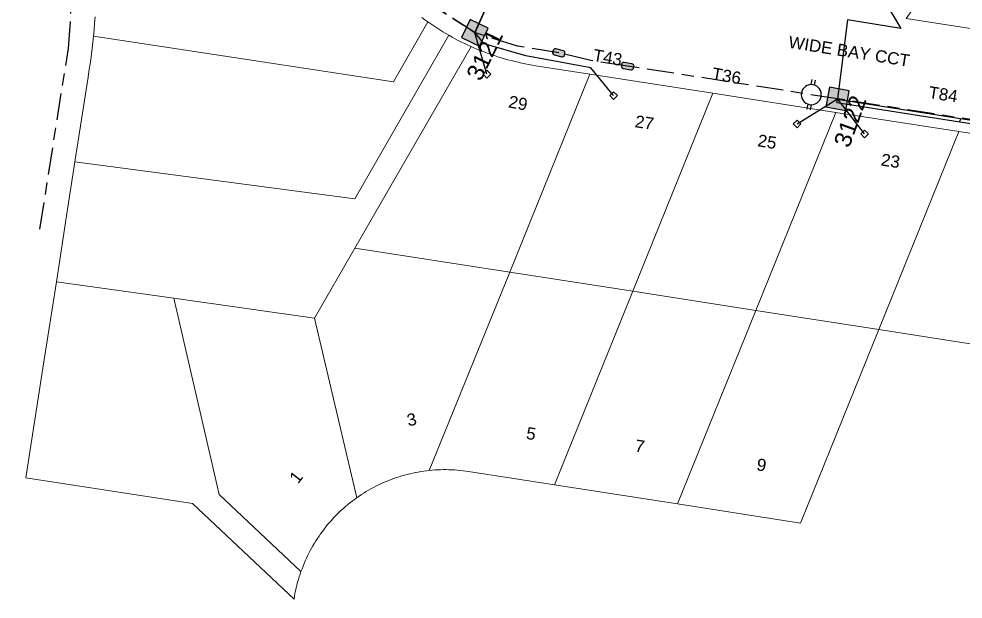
# Model space of a CAD drawing. Header units: metres. Extents: x 298214 to 299272, y 6265564 to 6266203.
# Drawn here: x 298293.7 to 298433.9, y 6265578.4 to 6265664.6 of the extents above; entities that cross this region are included whole.
import ezdxf
from ezdxf.enums import TextEntityAlignment as Align

# ---------------------------------------------------------------- set-up
doc = ezdxf.new("R2010")
doc.units = ezdxf.units.M
doc.linetypes.add('Cable Exist UG', pattern=[8.2, 4, -1.2, 1.8, -1.2])
doc.layers.get('0').update_dxf_attribs({"color": 6})
doc.layers.add('Cadastre Land Parcels_SP_EXT', color=9, linetype='Continuous', lineweight=5)
doc.layers.add('Cadastre Roads_SP_EXT', color=9, linetype='Continuous', lineweight=5)
for name, color, linetype in [('Duct_SP_EXT', 7, 'Continuous'), ('Equip_LV_EXT', 7, 'Continuous'), ('Mains_HV_EXT', 7, 'Continuous'), ('Mains_LV_EXT', 7, 'Continuous'), ('Mains_SL_EXT', 7, 'Continuous'), ('Services_SP_EXT', 7, 'Continuous'), ('SupportsUG_SP_LV_SL_EXT', 7, 'Continuous')]:
    doc.layers.add(name, color=color, linetype=linetype)
doc.styles.add('COLUMN_LABEL', font='arial.ttf')
doc.styles.add('POLE_LABEL', font='arial.ttf')
doc.styles.get("Standard").update_dxf_attribs({"font": 'arial.ttf'})

# ---------------------------------------------------------------- blocks, each defined once
blk = doc.blocks.new('COLUMN_EXT')
blk.add_hatch(color=256).paths.add_polyline_path([(-1.49, 1.48), (-1.49, -1.49), (1.48, -1.49), (1.48, 1.48)])
blk.add_lwpolyline([(-1.49, -1.49), (1.48, -1.49), (1.48, 1.48), (-1.49, 1.48)], close=True)
for tag, height, style, flags, p in [('ASSET_NUM', 2.5, 'COLUMN_LABEL', 8, (2, 2)), ('STRUCTURE_PLANT_NUMBER', 0.2, 'POLE_LABEL', 9, (1.81, 0.03)), ('STREET_CODE', 0.2, 'COLUMN_LABEL', 9, (1.81, -0.2))]:
    blk.add_attdef(tag, text='', height=height, dxfattribs=dict(style=style, flags=flags)).set_placement(p, align=Align.MIDDLE_LEFT)
at = {"flags": 9}
for tag, p in [('COLUMN_TYPE', (1.81, -0.4)), ('OWNED_BY', (1.81, -0.6)), ('STATE', (1.81, -0.8)), ('USAGE', (1.81, -1)), ('LEGEND', (1.81, -1.2)), ('LOCATION', (1.81, -1.4)), ('STREETNAME', (1.81, -1.6)), ('SUBURB', (1.81, -1.8)), ('NOTES', (1.81, -2))]:
    blk.add_attdef(tag, text='', height=0.2, dxfattribs=at).set_placement(p, align=Align.MIDDLE_LEFT)
at = {"flags": 1}
blk.add_attdef('Z', (1.81, -2.35), '', height=0.2, dxfattribs=at)
blk = doc.blocks.new('CCP_EXT')
at = {"flags": 9}
for tag, p in [('LEGEND', (0, -1.4)), ('STATE', (0, -1.8)), ('LIFE_SUPPORT', (0, -1.6)), ('NOTES', (0, -2))]:
    blk.add_attdef(tag, text='', height=0.2, dxfattribs=at).set_placement(p, align=Align.MIDDLE_LEFT)
blk.add_wipeout([(0, 0.57), (0.57, 0), (0, -0.57), (-0.57, 0)])
blk.add_lwpolyline([(-0.57, 0), (0, 0.57), (0.57, 0), (0, -0.57), (-0.57, 0)])
at = {"flags": 1}
blk.add_attdef('Z', (0, 0), '', height=0.2, dxfattribs=at)
at = {"flags": 9}
for tag, p in [('CCP_TYPE', (0, 0)), ('CONSTRUCTED_VOLTAGE', (0, -0.2)), ('OPERATING_VOLTAGE', (0, -0.6)), ('ORIENTATION', (0, -0.8)), ('OWNED_BY', (0, -1)), ('NO_PHASES', (0, -0.4)), ('USAGE', (0, -1.2))]:
    blk.add_attdef(tag, text='', height=0.2, dxfattribs=at).set_placement(p, align=Align.MIDDLE_LEFT)
blk = doc.blocks.new('LV_STJ_EXT')
h = blk.add_hatch(color=256)
edge = h.paths.add_edge_path()
edge.add_ellipse((-0.59, 0.13), major_axis=(0.226, 0.226), ratio=1, start_angle=45, end_angle=135)
edge.add_line((-0.91, 0.13), (-0.91, -0.13))
edge.add_ellipse((-0.59, -0.13), major_axis=(0.226, 0.226), ratio=1, start_angle=135, end_angle=225)
edge.add_line((-0.59, -0.45), (0.59, -0.45))
edge.add_ellipse((0.59, -0.13), major_axis=(-0.226, 0.226), ratio=1, start_angle=135, end_angle=225)
edge.add_line((0.91, -0.13), (0.91, 0.13))
edge.add_ellipse((0.59, 0.13), major_axis=(-0.226, 0.226), ratio=1, start_angle=225, end_angle=315)
edge.add_line((0.59, 0.45), (-0.59, 0.45))
blk.add_lwpolyline([(-0.91, 0.13), (-0.91, -0.13, 0.414214), (-0.59, -0.45), (0.59, -0.45, 0.414214), (0.91, -0.13), (0.91, 0.13, 0.414214), (0.59, 0.45), (-0.59, 0.45, 0.414214)], format="xyb", close=True)
at = {"flags": 1}
blk.add_attdef('Z', (0, 0), '', height=0.2, dxfattribs=at)
at = {"flags": 9}
for tag, p in [('ORIENTATION', (0, 0)), ('USAGE', (0, -0.2)), ('LEGEND', (0, -0.4)), ('NOTES', (0, -0.6))]:
    blk.add_attdef(tag, text='', height=0.2, dxfattribs=at).set_placement(p, align=Align.MIDDLE_LEFT)
blk = doc.blocks.new('LV_UG_LINKS_OPEN_EXT')
for p, q in [((-0.25, 1.47), (-0.25, 2.22)), ((0.25, 1.47), (0.25, 2.22)), ((-0.25, -1.47), (-0.25, -2.22)), ((0.25, -1.47), (0.25, -2.22))]:
    blk.add_line(p, q)
at = {"flags": 9}
for tag, p in [('ACTUAL_STATUS', (0, 0)), ('CONSTRUCTED_VOLTAGE', (0, -0.2)), ('OPERATING_VOLTAGE', (0, -0.6)), ('ORIENTATION', (0, -0.8)), ('STATE', (0, -1)), ('SWITCH_TYPE', (0, -1.2)), ('NO_PHASES', (0, -0.4)), ('USAGE', (0, -1.4)), ('NOTES', (0, -1.6))]:
    blk.add_attdef(tag, text='', height=0.2, dxfattribs=at).set_placement(p, align=Align.MIDDLE_LEFT)
at = {"flags": 1}
blk.add_attdef('Z', (0, 0), '', height=0.2, dxfattribs=at)
blk.add_wipeout([(-0.25, 1.47), (-0.43, 1.43), (-0.61, 1.36), (-0.77, 1.28), (-0.93, 1.17), (-1.07, 1.05), (-1.19, 0.9), (-1.29, 0.75), (-1.38, 0.58), (-1.44, 0.4), (-1.48, 0.22), (-1.49, 0.03), (-1.49, -0.16), (-1.45, -0.34), (-1.4, -0.52), (-1.32, -0.69), (-1.23, -0.85), (-1.11, -1), (-0.98, -1.13), (-0.83, -1.24), (-0.66, -1.34), (-0.49, -1.41), (-0.31, -1.46), (-0.13, -1.49), (0.06, -1.49), (0.25, -1.47), (0.43, -1.43), (0.61, -1.36), (0.77, -1.28), (0.93, -1.17), (1.07, -1.05), (1.19, -0.9), (1.29, -0.75), (1.38, -0.58), (1.44, -0.4), (1.48, -0.22), (1.49, -0.03), (1.49, 0.16), (1.45, 0.34), (1.4, 0.52), (1.32, 0.69), (1.23, 0.85), (1.11, 1), (0.98, 1.13), (0.83, 1.24), (0.66, 1.34), (0.49, 1.41), (0.31, 1.46), (0.13, 1.49), (-0.06, 1.49)])
blk.add_lwpolyline([(0, -1.49, 1), (0, 1.49, 1)], format="xyb", close=True)

msp = doc.modelspace()

# ---------------------------------------------------------------- linework, layer by layer
at = {"layer": 'Cadastre Land Parcels_SP_EXT', "linetype": 'Continuous'}
for points in [[(298465.86, 6265691.92), (298446.89, 6265695.21), (298425.42, 6265664.62), (298445.18, 6265661.54), (298465.86, 6265691.92)], [(298357.52, 6265662.12), (298357.06, 6265662.38), (298356.6, 6265662.65), (298356.15, 6265662.93), (298355.71, 6265663.22), (298355.26, 6265663.51), (298354.82, 6265663.8), (298354.39, 6265664.11), (298349.27, 6265655.22), (298317.47, 6265660.04), (298304.73, 6265661.98), (298304.64, 6265661.1), (298304.54, 6265660.23), (298304.43, 6265659.36), (298304.32, 6265658.49), (298304.2, 6265657.62), (298304.07, 6265656.75), (298303.94, 6265655.88), (298301.99, 6265643.35), (298343.53, 6265637.85), (298357.52, 6265662.12)], [(298360.82, 6265660.44), (298360.34, 6265660.66), (298359.86, 6265660.89), (298359.39, 6265661.12), (298358.91, 6265661.36), (298358.44, 6265661.61), (298357.98, 6265661.86), (298357.52, 6265662.12), (298343.53, 6265637.85), (298301.99, 6265643.35), (298300.75, 6265635.34), (298299.23, 6265625.55), (298316.68, 6265623.1), (298337.58, 6265620.16), (298343.57, 6265630.55), (298360.82, 6265660.44)], [(298378.42, 6265656.37), (298370.41, 6265657.61), (298369.89, 6265657.7), (298369.37, 6265657.79), (298368.85, 6265657.89), (298368.34, 6265657.99), (298367.82, 6265658.11), (298367.31, 6265658.23), (298366.8, 6265658.36), (298366.28, 6265658.49), (298365.78, 6265658.63), (298365.27, 6265658.78), (298364.77, 6265658.94), (298364.27, 6265659.1), (298363.77, 6265659.27), (298363.27, 6265659.45), (298362.77, 6265659.64), (298362.28, 6265659.83), (298361.79, 6265660.03), (298361.31, 6265660.23), (298360.82, 6265660.44), (298343.57, 6265630.55), (298366.55, 6265626.97), (298378.42, 6265656.37)], [(298396.7, 6265653.52), (298378.42, 6265656.37), (298366.55, 6265626.97), (298384.82, 6265624.13), (298396.7, 6265653.52)], [(298414.98, 6265650.67), (298396.7, 6265653.52), (298384.82, 6265624.13), (298403.1, 6265621.28), (298414.98, 6265650.67)], [(298433.26, 6265647.83), (298414.98, 6265650.67), (298403.1, 6265621.28), (298421.38, 6265618.44), (298433.26, 6265647.83)], [(298451.53, 6265644.98), (298433.26, 6265647.83), (298421.38, 6265618.44), (298439.66, 6265615.59), (298451.53, 6265644.98)], [(298344.18, 6265593.73), (298344.52, 6265593.96), (298344.87, 6265594.18), (298345.22, 6265594.4), (298345.58, 6265594.61), (298345.94, 6265594.81), (298346.31, 6265595.01), (298346.68, 6265595.2), (298347.05, 6265595.39), (298347.42, 6265595.57), (298347.8, 6265595.74), (298348.18, 6265595.9), (298348.57, 6265596.06), (298348.96, 6265596.21), (298349.35, 6265596.35), (298349.74, 6265596.48), (298350.13, 6265596.61), (298350.53, 6265596.73), (298350.93, 6265596.85), (298351.33, 6265596.95), (298351.73, 6265597.05), (298352.14, 6265597.14), (298352.55, 6265597.23), (298352.95, 6265597.3), (298353.36, 6265597.37), (298353.77, 6265597.44), (298354.19, 6265597.49), (298354.6, 6265597.54), (298366.55, 6265626.97), (298343.57, 6265630.55), (298337.58, 6265620.16), (298343.83, 6265593.49), (298344.18, 6265593.73)], [(298384.82, 6265624.13), (298366.55, 6265626.97), (298354.6, 6265597.54), (298355.01, 6265597.58), (298355.43, 6265597.61), (298355.85, 6265597.63), (298356.27, 6265597.65), (298356.69, 6265597.66), (298357.1, 6265597.66), (298357.52, 6265597.65), (298357.94, 6265597.64), (298358.36, 6265597.61), (298358.77, 6265597.58), (298359.19, 6265597.55), (298359.61, 6265597.5), (298360.02, 6265597.45), (298360.44, 6265597.39), (298373.17, 6265595.41), (298384.82, 6265624.13)], [(298334.58, 6265578.86), (298334.66, 6265579.28), (298334.75, 6265579.69), (298334.84, 6265580.11), (298334.94, 6265580.52), (298335.05, 6265580.93), (298335.16, 6265581.34), (298335.28, 6265581.74), (298335.41, 6265582.15), (298335.55, 6265582.55), (298323.42, 6265593.96), (298316.68, 6265623.1), (298299.23, 6265625.55), (298297.33, 6265613.35), (298294.71, 6265596.45), (298319.45, 6265592.61), (298334.52, 6265578.44), (298334.58, 6265578.86)], [(298403.1, 6265621.28), (298384.82, 6265624.13), (298373.17, 6265595.41), (298391.44, 6265592.56), (298403.1, 6265621.28)], [(298335.7, 6265582.94), (298335.85, 6265583.34), (298336.01, 6265583.73), (298336.18, 6265584.12), (298336.35, 6265584.5), (298336.53, 6265584.88), (298336.72, 6265585.26), (298336.91, 6265585.64), (298337.12, 6265586.01), (298337.32, 6265586.37), (298337.54, 6265586.74), (298337.76, 6265587.1), (298337.99, 6265587.45), (298338.23, 6265587.8), (298338.47, 6265588.15), (298338.72, 6265588.49), (298338.97, 6265588.83), (298339.24, 6265589.16), (298339.5, 6265589.49), (298339.78, 6265589.81), (298340.06, 6265590.13), (298340.34, 6265590.44), (298340.63, 6265590.74), (298340.93, 6265591.04), (298341.23, 6265591.34), (298341.54, 6265591.63), (298341.85, 6265591.91), (298342.17, 6265592.19), (298342.49, 6265592.46), (298342.82, 6265592.73), (298343.15, 6265592.99), (298343.49, 6265593.24), (298343.83, 6265593.49), (298337.58, 6265620.16), (298316.68, 6265623.1), (298323.42, 6265593.96), (298335.55, 6265582.55), (298335.7, 6265582.94)], [(298421.38, 6265618.44), (298403.1, 6265621.28), (298391.44, 6265592.56), (298409.72, 6265589.71), (298421.38, 6265618.44)]]:
    msp.add_lwpolyline(points, close=True, dxfattribs=at)
msp.add_lwpolyline([(298305, 6265664.87), (298304.91, 6265663.9), (298304.83, 6265662.94), (298304.73, 6265661.98), (298317.47, 6265660.04), (298349.27, 6265655.22), (298354.39, 6265664.11), (298354.39, 6265664.11), (298353.94, 6265664.43), (298353.5, 6265664.75)], dxfattribs=at)
at = {"layer": 'Cadastre Roads_SP_EXT', "linetype": 'Continuous'}
msp.add_lwpolyline([(298445.18, 6265661.54), (298425.42, 6265664.62)], dxfattribs=at)
at = {"layer": 'Duct_SP_EXT'}
for p, q in [((298415.14, 6265652.15), (298415.18, 6265652.38)), ((298415.14, 6265652.15), (298433.4, 6265649.3)), ((298415.22, 6265652.62), (298415.18, 6265652.38)), ((298415.22, 6265652.62), (298433.47, 6265649.78)), ((298433.4, 6265649.3), (298433.44, 6265649.54)), ((298433.4, 6265649.3), (298451.69, 6265646.44)), ((298433.47, 6265649.78), (298433.44, 6265649.54)), ((298433.47, 6265649.78), (298451.77, 6265646.91))]:
    msp.add_line(p, q, dxfattribs=at)
at = {"layer": 'Mains_LV_EXT', "linetype": 'Cable Exist UG'}
for points in [[(298361.39, 6265662.5), (298352.69, 6265668.16), (298345.63, 6265676.58), (298342, 6265684.68), (298339.33, 6265695.54)], [(298373.83, 6265659.51), (298367.71, 6265660.52), (298361.39, 6265662.5)], [(298384.04, 6265657.55), (298378.58, 6265658.36), (298373.83, 6265659.51)]]:
    msp.add_lwpolyline(points, dxfattribs=at)
at = {"layer": 'Mains_SL_EXT', "linetype": 'Cable Exist UG'}
msp.add_lwpolyline([(298339.33, 6265695.54), (298342.61, 6265683.33), (298345.89, 6265676.27), (298353.81, 6265667.43), (298361.39, 6265662.5)], dxfattribs=at)
at = {"layer": 'Services_SP_EXT'}
for points in [[(298374.03, 6265675.26), (298366.52, 6265674), (298361.38, 6265662.5)], [(298392.68, 6265672.8), (298385.16, 6265669.9), (298371.11, 6265672.26), (298366.53, 6265674), (298361.34, 6265662.59)], [(298421.65, 6265668.19), (298424.6, 6265663.13), (298416.69, 6265664.43), (298415.23, 6265652.69)]]:
    msp.add_lwpolyline(points, dxfattribs=at)

# ---------------------------------------------------------------- block references
at = {"layer": 'Equip_LV_EXT'}
for p, rotation in [((298373.83, 6265659.51), 165.2286363149499), ((298384.04, 6265657.55), 169.9979551398269)]:
    msp.add_blockref('LV_STJ_EXT', p, dxfattribs=dict(at, rotation=rotation))
at = {"layer": 'SupportsUG_SP_LV_SL_EXT'}
ref = msp.add_blockref('COLUMN_EXT', (298361.38, 6265662.5), dxfattribs=dict(at, rotation=334.0684667719013))
ref.add_attrib('ASSET_NUM', '3121', dxfattribs={"layer": '0', "height": 2.5, "rotation": 64.1047, "style": 'COLUMN_LABEL'}).set_placement((298363.38, 6265663.25), align=Align.TOP_RIGHT)
ref = msp.add_blockref('COLUMN_EXT', (298415.23, 6265652.69), dxfattribs=dict(at, rotation=350.0962150752505))
ref.add_attrib('ASSET_NUM', '3122', dxfattribs={"layer": '0', "height": 2.5, "rotation": 70.1284, "style": 'COLUMN_LABEL'}).set_placement((298417.23, 6265653.44), align=Align.TOP_RIGHT)

# ---------------------------------------------------------------- texts
at = {"layer": 'Cadastre Land Parcels_SP_EXT'}
for s, rotation, p in [('29', 349.6283, (298366.25, 6265651.43)), ('27', 351.2756, (298385.04, 6265648.5)), ('25', 351.093, (298403.25, 6265645.66)), ('23', 351.2112, (298421.58, 6265642.81)), ('3', 12.7098, (298351.5, 6265604.06)), ('5', 350.9292, (298368.89, 6265602.23)), ('7', 350.9288, (298385.04, 6265600.37)), ('9', 350.9291, (298403.11, 6265597.57)), ('1', 52.1206, (298335.1, 6265595.44))]:
    msp.add_text(s, height=1.8, rotation=rotation, dxfattribs=at).set_placement(p)
at = {"layer": 'Cadastre Roads_SP_EXT'}
msp.add_text('WIDE BAY CCT', height=1.8, rotation=351.0221, dxfattribs=at).set_placement((298407.84, 6265660.28))
at = {"layer": 'Mains_LV_EXT'}
for s, rotation, p in [('T43', 350.0704, (298378.8, 6265658.33)), ('T36', 350.0704, (298396.46, 6265655.59)), ('T84', 351.1382, (298428.63, 6265652.81))]:
    msp.add_text(s, height=1.8, rotation=rotation, dxfattribs=at).set_placement(p)

# ---------------------------------------------------------------- next in the draw order: block references
at = {"layer": 'Services_SP_EXT'}
for p in [(298363.16, 6265656.35), (298381.97, 6265653.16), (298409.22, 6265648.96), (298419.24, 6265647.49)]:
    msp.add_blockref('CCP_EXT', p, dxfattribs=at)

# ---------------------------------------------------------------- next in the draw order: linework, layer by layer
at = {"layer": 'Cadastre Roads_SP_EXT', "linetype": 'Continuous'}
msp.add_lwpolyline([(298353.5, 6265664.75), (298353.94, 6265664.43), (298354.39, 6265664.11), (298354.82, 6265663.8), (298355.26, 6265663.51), (298355.71, 6265663.22), (298356.15, 6265662.93), (298356.6, 6265662.65), (298357.06, 6265662.38), (298357.52, 6265662.12), (298357.98, 6265661.86), (298358.44, 6265661.61), (298358.91, 6265661.36), (298359.39, 6265661.12), (298359.86, 6265660.89), (298360.34, 6265660.66), (298360.82, 6265660.44), (298361.31, 6265660.23), (298361.79, 6265660.03), (298362.28, 6265659.83), (298362.77, 6265659.64), (298363.27, 6265659.45), (298363.77, 6265659.27), (298364.27, 6265659.1), (298364.77, 6265658.94), (298365.27, 6265658.78), (298365.78, 6265658.63), (298366.28, 6265658.49), (298366.8, 6265658.36), (298367.31, 6265658.23), (298367.82, 6265658.11), (298368.34, 6265657.99), (298368.85, 6265657.89), (298369.37, 6265657.79), (298369.89, 6265657.7), (298370.41, 6265657.61), (298378.42, 6265656.37), (298396.7, 6265653.52), (298414.98, 6265650.67), (298433.26, 6265647.83), (298451.53, 6265644.98)], dxfattribs=at)
at = {"layer": 'Mains_HV_EXT', "linetype": 'Cable Exist UG'}
msp.add_lwpolyline([(298296.78, 6265633.35), (298301.01, 6265660.16), (298301.9, 6265672.21), (298302.08, 6265680.14), (298301.63, 6265687.07), (298300.93, 6265692.39), (298299.29, 6265700.21), (298297.02, 6265711.32), (298295.79, 6265717.24), (298293.66, 6265729.43), (298294.07, 6265738.84), (298295.26, 6265744.22), (298297.54, 6265750.26), (298300.48, 6265755.46), (298303.73, 6265759.78), (298307.72, 6265763.79), (298310.74, 6265766.17), (298315.2, 6265768.92), (298319.18, 6265770.78), (298325.86, 6265772.87), (298333.72, 6265774.82), (298364.47, 6265780.82)], dxfattribs=at)
at = {"layer": 'Mains_LV_EXT', "linetype": 'Cable Exist UG'}
msp.add_lwpolyline([(298470.07, 6265644.12), (298415.23, 6265652.69)], dxfattribs=at)
at = {"layer": 'Services_SP_EXT'}
for points in [[(298363.16, 6265656.35), (298361.38, 6265662.5)], [(298381.97, 6265653.16), (298378.6, 6265657.29), (298368.94, 6265659.07), (298362.74, 6265660.87), (298361.39, 6265662.5)], [(298419.24, 6265647.49), (298415.23, 6265652.69)]]:
    msp.add_lwpolyline(points, dxfattribs=at)

# ---------------------------------------------------------------- next in the draw order: block references
at = {"layer": 'Equip_LV_EXT', "rotation": 169.9979551456195}
msp.add_blockref('LV_UG_LINKS_OPEN_EXT', (298411.32, 6265653.31), dxfattribs=at)

# ---------------------------------------------------------------- next in the draw order: linework, layer by layer
at = {"layer": 'Mains_LV_EXT', "linetype": 'Cable Exist UG'}
msp.add_lwpolyline([(298415.23, 6265652.69), (298384.04, 6265657.55)], dxfattribs=at)
at = {"layer": 'Services_SP_EXT'}
msp.add_lwpolyline([(298409.22, 6265648.96), (298415.23, 6265652.69)], dxfattribs=at)

doc.saveas('drawing.dxf')
